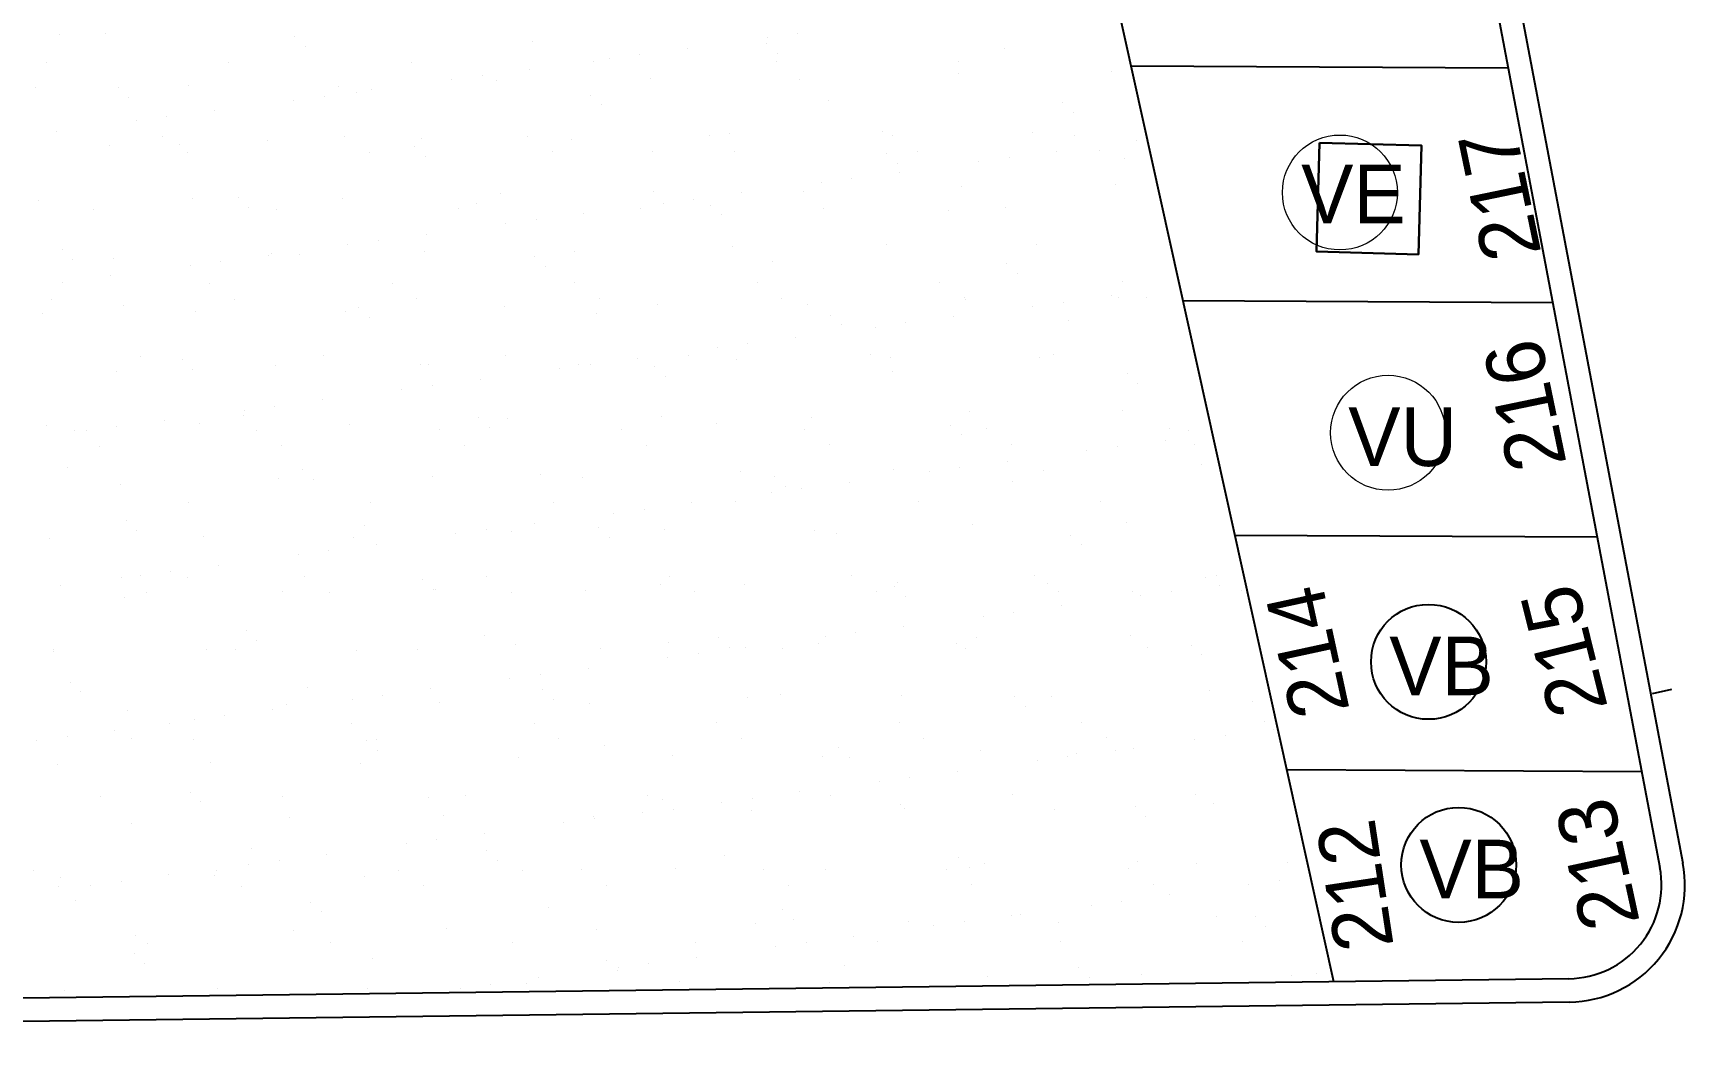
# Model space of a CAD drawing. Extents: x 472704 to 474638, y 1059265 to 1060325.
# Drawn here: x 473778.6 to 473863.1, y 1059513.1 to 1059564.8 of the extents above; entities that cross this region are included whole.
import ezdxf

# ---------------------------------------------------------------- set-up
doc = ezdxf.new("R2010")
doc.units = 0
doc.header["$LTSCALE"] = 0.4
doc.header["$MEASUREMENT"] = 0
for name, color, linetype in [('A-VIA-N', 7, 'CONTINUOUS'), ('BIFAMILIARES', 6, 'CONTINUOUS'), ('NumeroPropu', 6, 'CONTINUOUS'), ('PISOS', 8, 'CONTINUOUS'), ('PRIVADO', 3, 'CONTINUOUS'), ('TipoVivienda', 7, 'CONTINUOUS'), ('UNIFAMILIAR', 5, 'CONTINUOUS')]:
    doc.layers.add(name, color=color, linetype=linetype)
doc.layers.add('AREAS VERDAS', color=72, linetype='CONTINUOUS', lineweight=25)
doc.layers.add('CASA', color=31, linetype='CONTINUOUS', lineweight=30)
doc.styles.add('Numeros Parcelas', font='', dxfattribs={"height": 3})
doc.styles.add('TipoVivienda', font='', dxfattribs={"height": 3})
doc.styles.get('Numeros Parcelas').set_extended_font_data('AvantGarde Bk BT')
doc.styles.get('TipoVivienda').set_extended_font_data('AvantGarde Bk BT')

msp = doc.modelspace()

# ---------------------------------------------------------------- linework, layer by layer
at = {"layer": 'A-VIA-N'}
for p, q in [((473823.185, 1059732.29), (473863.031, 1059522.252)), ((473857.211, 1059515.134), (473698.744, 1059513.144))]:
    msp.add_line(p, q, dxfattribs=at)
msp.add_arc((473857.136, 1059521.134), 6, 270.71967, 10.74186, dxfattribs=at)
at = {"layer": 'AREAS VERDAS', "color": 64, "linetype": 'Continuous'}
for p, q in [((473779.936, 1059564.699), (473779.936, 1059564.699)), ((473782.29, 1059564.765), (473782.29, 1059564.765)), ((473791.941, 1059564.596), (473791.941, 1059564.596)), ((473792.494, 1059564.089), (473792.494, 1059564.089)), ((473804.122, 1059564.331), (473804.122, 1059564.331)), ((473812.071, 1059563.982), (473812.071, 1059563.982)), ((473816.126, 1059564.227), (473816.126, 1059564.227)), ((473816.146, 1059564.519), (473816.146, 1059564.519)), ((473817.707, 1059564.724), (473817.707, 1059564.724)), ((473828.308, 1059563.962), (473828.308, 1059563.962)), ((473779.242, 1059563.241), (473779.242, 1059563.241)), ((473788.584, 1059563.258), (473788.584, 1059563.258)), ((473797.927, 1059563.275), (473797.927, 1059563.275)), ((473807.269, 1059563.292), (473807.269, 1059563.292)), ((473808.07, 1059563.456), (473808.07, 1059563.456)), ((473809.632, 1059563.661), (473809.632, 1059563.661)), ((473816.612, 1059563.309), (473816.612, 1059563.309)), ((473816.679, 1059563.721), (473816.679, 1059563.721)), ((473825.954, 1059563.326), (473825.954, 1059563.326)), ((473799.995, 1059562.392), (473799.995, 1059562.392)), ((473801.557, 1059562.598), (473801.557, 1059562.598)), ((473802.302, 1059562.345), (473802.302, 1059562.345)), ((473803.996, 1059562.919), (473803.996, 1059562.919)), ((473810.155, 1059562.445), (473810.155, 1059562.445)), ((473817.829, 1059562.408), (473817.829, 1059562.408)), ((473825.932, 1059562.7), (473825.932, 1059562.7)), ((473833.784, 1059562.8), (473833.784, 1059562.8)), ((473778.672, 1059561.989), (473778.672, 1059561.989)), ((473782.922, 1059561.963), (473782.922, 1059561.963)), ((473783.475, 1059561.456), (473783.475, 1059561.456)), ((473786.525, 1059562.09), (473786.525, 1059562.09)), ((473793.481, 1059561.535), (473793.481, 1059561.535)), ((473794.199, 1059562.053), (473794.199, 1059562.053)), ((473795.104, 1059561.698), (473795.104, 1059561.698)), ((473795.92, 1059561.856), (473795.92, 1059561.856)), ((473807.108, 1059561.594), (473807.108, 1059561.594)), ((473787.845, 1059560.793), (473787.845, 1059560.793)), ((473791.92, 1059561.329), (473791.92, 1059561.329)), ((473807.661, 1059561.088), (473807.661, 1059561.088)), ((473819.289, 1059561.329), (473819.289, 1059561.329)), ((473831.294, 1059561.226), (473831.294, 1059561.226)), ((473831.847, 1059560.719), (473831.847, 1059560.719)), ((473779.77, 1059559.73), (473779.77, 1059559.73)), ((473783.845, 1059560.266), (473783.845, 1059560.266)), ((473785.406, 1059560.472), (473785.406, 1059560.472)), ((473822.064, 1059559.732), (473822.064, 1059559.732)), ((473782.479, 1059558.985), (473782.479, 1059558.985)), ((473785.188, 1059559.454), (473785.188, 1059559.454)), ((473786.085, 1059559.065), (473786.085, 1059559.065)), ((473790.582, 1059559.277), (473790.582, 1059559.277)), ((473794.53, 1059559.47), (473794.53, 1059559.47)), ((473798.09, 1059558.961), (473798.09, 1059558.961)), ((473798.434, 1059559.377), (473798.434, 1059559.377)), ((473803.873, 1059559.487), (473803.873, 1059559.487)), ((473806.109, 1059559.34), (473806.109, 1059559.34)), ((473813.215, 1059559.504), (473813.215, 1059559.504)), ((473814.211, 1059559.632), (473814.211, 1059559.632)), ((473822.558, 1059559.521), (473822.558, 1059559.521)), ((473829.738, 1059559.695), (473829.738, 1059559.695)), ((473831.9, 1059559.538), (473831.9, 1059559.538)), ((473835.062, 1059559.242), (473835.062, 1059559.242)), ((473786.453, 1059558.648), (473786.453, 1059558.648)), ((473795.795, 1059558.665), (473795.795, 1059558.665)), ((473798.643, 1059558.455), (473798.643, 1059558.455)), ((473805.138, 1059558.682), (473805.138, 1059558.682)), ((473810.271, 1059558.696), (473810.271, 1059558.696)), ((473814.48, 1059558.699), (473814.48, 1059558.699)), ((473822.275, 1059558.593), (473822.275, 1059558.593)), ((473822.828, 1059558.086), (473822.828, 1059558.086)), ((473823.823, 1059558.715), (473823.823, 1059558.715)), ((473826.987, 1059558.178), (473826.987, 1059558.178)), ((473828.549, 1059558.384), (473828.549, 1059558.384)), ((473830.988, 1059558.705), (473830.988, 1059558.705)), ((473833.165, 1059558.732), (473833.165, 1059558.732)), ((473834.457, 1059558.328), (473834.457, 1059558.328)), ((473820.473, 1059557.321), (473820.473, 1059557.321)), ((473822.912, 1059557.642), (473822.912, 1059557.642)), ((473802.491, 1059556.564), (473802.491, 1059556.564)), ((473810.344, 1059556.664), (473810.344, 1059556.664)), ((473814.837, 1059556.579), (473814.837, 1059556.579)), ((473818.018, 1059556.628), (473818.018, 1059556.628)), ((473818.912, 1059557.115), (473818.912, 1059557.115)), ((473826.121, 1059556.92), (473826.121, 1059556.92)), ((473833.973, 1059557.02), (473833.973, 1059557.02)), ((473778.861, 1059556.209), (473778.861, 1059556.209)), ((473781.665, 1059555.729), (473781.665, 1059555.729)), ((473786.714, 1059556.309), (473786.714, 1059556.309)), ((473789.071, 1059556.328), (473789.071, 1059556.328)), ((473789.624, 1059555.822), (473789.624, 1059555.822)), ((473791.007, 1059555.746), (473791.007, 1059555.746)), ((473794.388, 1059556.272), (473794.388, 1059556.272)), ((473800.35, 1059555.763), (473800.35, 1059555.763)), ((473801.253, 1059556.063), (473801.253, 1059556.063)), ((473806.762, 1059555.516), (473806.762, 1059555.516)), ((473809.692, 1059555.78), (473809.692, 1059555.78)), ((473810.836, 1059556.052), (473810.836, 1059556.052)), ((473812.398, 1059556.258), (473812.398, 1059556.258)), ((473813.257, 1059555.96), (473813.257, 1059555.96)), ((473819.035, 1059555.797), (473819.035, 1059555.797)), ((473825.438, 1059555.695), (473825.438, 1059555.695)), ((473828.377, 1059555.814), (473828.377, 1059555.814)), ((473802.761, 1059554.989), (473802.761, 1059554.989)), ((473804.323, 1059555.195), (473804.323, 1059555.195)), ((473813.81, 1059555.453), (473813.81, 1059555.453)), ((473794.686, 1059553.926), (473794.686, 1059553.926)), ((473796.247, 1059554.132), (473796.247, 1059554.132)), ((473798.686, 1059554.453), (473798.686, 1059554.453)), ((473814.4, 1059553.852), (473814.4, 1059553.852)), ((473822.253, 1059553.952), (473822.253, 1059553.952)), ((473829.927, 1059553.915), (473829.927, 1059553.915)), ((473780.053, 1059553.695), (473780.053, 1059553.695)), ((473780.606, 1059553.189), (473780.606, 1059553.189)), ((473782.668, 1059553.204), (473782.668, 1059553.204)), ((473788.172, 1059553.068), (473788.172, 1059553.068)), ((473790.611, 1059553.389), (473790.611, 1059553.389)), ((473790.771, 1059553.496), (473790.771, 1059553.496)), ((473792.234, 1059553.43), (473792.234, 1059553.43)), ((473798.623, 1059553.597), (473798.623, 1059553.597)), ((473804.239, 1059553.327), (473804.239, 1059553.327)), ((473806.298, 1059553.56), (473806.298, 1059553.56)), ((473816.42, 1059553.062), (473816.42, 1059553.062)), ((473782.536, 1059552.326), (473782.536, 1059552.326)), ((473786.61, 1059552.863), (473786.61, 1059552.863)), ((473804.792, 1059552.82), (473804.792, 1059552.82)), ((473828.424, 1059552.959), (473828.424, 1059552.959)), ((473828.977, 1059552.452), (473828.977, 1059552.452)), ((473780.097, 1059552.005), (473780.097, 1059552.005)), ((473787.611, 1059551.941), (473787.611, 1059551.941)), ((473796.953, 1059551.958), (473796.953, 1059551.958)), ((473806.296, 1059551.975), (473806.296, 1059551.975)), ((473815.638, 1059551.992), (473815.638, 1059551.992)), ((473824.981, 1059552.009), (473824.981, 1059552.009)), ((473833.754, 1059551.302), (473833.754, 1059551.302)), ((473834.323, 1059552.026), (473834.323, 1059552.026)), ((473779.05, 1059550.428), (473779.05, 1059550.428)), ((473779.534, 1059551.118), (473779.534, 1059551.118)), ((473783.216, 1059550.797), (473783.216, 1059550.797)), ((473786.903, 1059550.529), (473786.903, 1059550.529)), ((473788.876, 1059551.135), (473788.876, 1059551.135)), ((473794.577, 1059550.492), (473794.577, 1059550.492)), ((473795.22, 1059550.694), (473795.22, 1059550.694)), ((473798.218, 1059551.152), (473798.218, 1059551.152)), ((473802.68, 1059550.784), (473802.68, 1059550.784)), ((473807.402, 1059550.429), (473807.402, 1059550.429)), ((473807.561, 1059551.169), (473807.561, 1059551.169)), ((473810.533, 1059550.884), (473810.533, 1059550.884)), ((473816.903, 1059551.186), (473816.903, 1059551.186)), ((473818.207, 1059550.847), (473818.207, 1059550.847)), ((473826.246, 1059551.203), (473826.246, 1059551.203)), ((473826.31, 1059551.139), (473826.31, 1059551.139)), ((473829.753, 1059550.775), (473829.753, 1059550.775)), ((473831.315, 1059550.981), (473831.315, 1059550.981)), ((473834.162, 1059551.239), (473834.162, 1059551.239)), ((473835.588, 1059551.22), (473835.588, 1059551.22)), ((473795.773, 1059550.187), (473795.773, 1059550.187)), ((473819.406, 1059550.326), (473819.406, 1059550.326)), ((473819.959, 1059549.819), (473819.959, 1059549.819)), ((473821.678, 1059549.712), (473821.678, 1059549.712)), ((473823.239, 1059549.918), (473823.239, 1059549.918)), ((473825.678, 1059550.239), (473825.678, 1059550.239)), ((473831.587, 1059550.06), (473831.587, 1059550.06)), ((473815.164, 1059548.854), (473815.164, 1059548.854)), ((473817.603, 1059549.176), (473817.603, 1059549.176)), ((473784.088, 1059548.217), (473784.088, 1059548.217)), ((473786.202, 1059548.061), (473786.202, 1059548.061)), ((473793.43, 1059548.234), (473793.43, 1059548.234)), ((473802.773, 1059548.251), (473802.773, 1059548.251)), ((473809.528, 1059548.112), (473809.528, 1059548.112)), ((473812.115, 1059548.268), (473812.115, 1059548.268)), ((473813.602, 1059548.649), (473813.602, 1059548.649)), ((473814.589, 1059548.071), (473814.589, 1059548.071)), ((473821.458, 1059548.285), (473821.458, 1059548.285)), ((473822.442, 1059548.171), (473822.442, 1059548.171)), ((473830.116, 1059548.135), (473830.116, 1059548.135)), ((473830.8, 1059548.302), (473830.8, 1059548.302)), ((473782.857, 1059547.424), (473782.857, 1059547.424)), ((473786.755, 1059547.554), (473786.755, 1059547.554)), ((473790.96, 1059547.716), (473790.96, 1059547.716)), ((473798.383, 1059547.796), (473798.383, 1059547.796)), ((473798.812, 1059547.816), (473798.812, 1059547.816)), ((473801.452, 1059547.049), (473801.452, 1059547.049)), ((473805.527, 1059547.586), (473805.527, 1059547.586)), ((473806.487, 1059547.779), (473806.487, 1059547.779)), ((473807.089, 1059547.791), (473807.089, 1059547.791)), ((473810.388, 1059547.693), (473810.388, 1059547.693)), ((473810.94, 1059547.186), (473810.94, 1059547.186)), ((473822.569, 1059547.427), (473822.569, 1059547.427)), ((473834.573, 1059547.324), (473834.573, 1059547.324)), ((473797.452, 1059546.523), (473797.452, 1059546.523)), ((473799.013, 1059546.728), (473799.013, 1059546.728)), ((473835.126, 1059546.818), (473835.126, 1059546.818)), ((473789.376, 1059545.46), (473789.376, 1059545.46)), ((473790.938, 1059545.665), (473790.938, 1059545.665)), ((473793.377, 1059545.986), (473793.377, 1059545.986)), ((473826.499, 1059545.359), (473826.499, 1059545.359)), ((473834.351, 1059545.459), (473834.351, 1059545.459)), ((473779.239, 1059544.648), (473779.239, 1059544.648)), ((473782.863, 1059544.602), (473782.863, 1059544.602)), ((473785.302, 1059544.923), (473785.302, 1059544.923)), ((473787.092, 1059544.748), (473787.092, 1059544.748)), ((473789.365, 1059545.163), (473789.365, 1059545.163)), ((473794.766, 1059544.711), (473794.766, 1059544.711)), ((473801.369, 1059545.06), (473801.369, 1059545.06)), ((473801.922, 1059544.553), (473801.922, 1059544.553)), ((473802.869, 1059545.003), (473802.869, 1059545.003)), ((473810.722, 1059545.103), (473810.722, 1059545.103)), ((473813.55, 1059544.794), (473813.55, 1059544.794)), ((473818.396, 1059545.067), (473818.396, 1059545.067)), ((473825.555, 1059544.691), (473825.555, 1059544.691)), ((473836.746, 1059544.514), (473836.746, 1059544.514)), ((473780.691, 1059544.412), (473780.691, 1059544.412)), ((473781.301, 1059544.396), (473781.301, 1059544.396)), ((473790.034, 1059544.429), (473790.034, 1059544.429)), ((473799.376, 1059544.446), (473799.376, 1059544.446)), ((473808.719, 1059544.463), (473808.719, 1059544.463)), ((473818.061, 1059544.48), (473818.061, 1059544.48)), ((473819.326, 1059543.674), (473819.326, 1059543.674)), ((473826.108, 1059544.184), (473826.108, 1059544.184)), ((473827.403, 1059544.497), (473827.403, 1059544.497)), ((473828.669, 1059543.691), (473828.669, 1059543.691)), ((473836.52, 1059543.899), (473836.52, 1059543.899)), ((473837.736, 1059544.426), (473837.736, 1059544.426)), ((473838.011, 1059543.708), (473838.011, 1059543.708)), ((473781.956, 1059543.606), (473781.956, 1059543.606)), ((473791.299, 1059543.623), (473791.299, 1059543.623)), ((473800.641, 1059543.64), (473800.641, 1059543.64)), ((473809.984, 1059543.657), (473809.984, 1059543.657)), ((473828.444, 1059542.835), (473828.444, 1059542.835)), ((473832.519, 1059543.372), (473832.519, 1059543.372)), ((473834.081, 1059543.577), (473834.081, 1059543.577)), ((473780.346, 1059542.53), (473780.346, 1059542.53)), ((473792.351, 1059542.427), (473792.351, 1059542.427)), ((473799.001, 1059542.036), (473799.001, 1059542.036)), ((473804.532, 1059542.161), (473804.532, 1059542.161)), ((473806.676, 1059541.999), (473806.676, 1059541.999)), ((473814.778, 1059542.291), (473814.778, 1059542.291)), ((473816.536, 1059542.058), (473816.536, 1059542.058)), ((473822.631, 1059542.391), (473822.631, 1059542.391)), ((473824.444, 1059542.309), (473824.444, 1059542.309)), ((473826.005, 1059542.514), (473826.005, 1059542.514)), ((473830.305, 1059542.354), (473830.305, 1059542.354)), ((473838.408, 1059542.646), (473838.408, 1059542.646)), ((473783.046, 1059541.643), (473783.046, 1059541.643)), ((473791.149, 1059541.935), (473791.149, 1059541.935)), ((473792.904, 1059541.92), (473792.904, 1059541.92)), ((473816.368, 1059541.246), (473816.368, 1059541.246)), ((473817.089, 1059541.551), (473817.089, 1059541.551)), ((473817.93, 1059541.451), (473817.93, 1059541.451)), ((473820.369, 1059541.772), (473820.369, 1059541.772)), ((473828.718, 1059541.793), (473828.718, 1059541.793)), ((473786.511, 1059540.705), (473786.511, 1059540.705)), ((473795.853, 1059540.722), (473795.853, 1059540.722)), ((473805.196, 1059540.739), (473805.196, 1059540.739)), ((473809.855, 1059540.388), (473809.855, 1059540.388)), ((473812.294, 1059540.709), (473812.294, 1059540.709)), ((473814.538, 1059540.755), (473814.538, 1059540.755)), ((473823.88, 1059540.772), (473823.88, 1059540.772)), ((473833.223, 1059540.789), (473833.223, 1059540.789)), ((473783.332, 1059539.793), (473783.332, 1059539.793)), ((473795.514, 1059539.528), (473795.514, 1059539.528)), ((473804.218, 1059539.646), (473804.218, 1059539.646)), ((473808.293, 1059540.182), (473808.293, 1059540.182)), ((473826.688, 1059539.578), (473826.688, 1059539.578)), ((473834.54, 1059539.678), (473834.54, 1059539.678)), ((473779.428, 1059538.868), (473779.428, 1059538.868)), ((473783.885, 1059539.287), (473783.885, 1059539.287)), ((473787.281, 1059538.968), (473787.281, 1059538.968)), ((473794.955, 1059538.931), (473794.955, 1059538.931)), ((473800.218, 1059539.119), (473800.218, 1059539.119)), ((473801.779, 1059539.325), (473801.779, 1059539.325)), ((473803.058, 1059539.223), (473803.058, 1059539.223)), ((473807.518, 1059539.425), (473807.518, 1059539.425)), ((473808.071, 1059538.918), (473808.071, 1059538.918)), ((473810.911, 1059539.323), (473810.911, 1059539.323)), ((473818.585, 1059539.286), (473818.585, 1059539.286)), ((473819.699, 1059539.16), (473819.699, 1059539.16)), ((473831.704, 1059539.057), (473831.704, 1059539.057)), ((473792.142, 1059538.056), (473792.142, 1059538.056)), ((473793.704, 1059538.262), (473793.704, 1059538.262)), ((473796.143, 1059538.583), (473796.143, 1059538.583)), ((473832.257, 1059538.55), (473832.257, 1059538.55)), ((473783.114, 1059536.9), (473783.114, 1059536.9)), ((473784.067, 1059536.993), (473784.067, 1059536.993)), ((473785.629, 1059537.199), (473785.629, 1059537.199)), ((473788.068, 1059537.52), (473788.068, 1059537.52)), ((473792.457, 1059536.917), (473792.457, 1059536.917)), ((473801.799, 1059536.934), (473801.799, 1059536.934)), ((473811.141, 1059536.951), (473811.141, 1059536.951)), ((473820.484, 1059536.968), (473820.484, 1059536.968)), ((473829.826, 1059536.985), (473829.826, 1059536.985)), ((473839.169, 1059537.001), (473839.169, 1059537.001)), ((473779.992, 1059536.457), (473779.992, 1059536.457)), ((473784.379, 1059536.094), (473784.379, 1059536.094)), ((473786.495, 1059536.895), (473786.495, 1059536.895)), ((473791.338, 1059536.155), (473791.338, 1059536.155)), ((473793.722, 1059536.111), (473793.722, 1059536.111)), ((473798.5, 1059536.792), (473798.5, 1059536.792)), ((473799.053, 1059536.285), (473799.053, 1059536.285)), ((473799.19, 1059536.255), (473799.19, 1059536.255)), ((473803.064, 1059536.128), (473803.064, 1059536.128)), ((473806.865, 1059536.218), (473806.865, 1059536.218)), ((473810.681, 1059536.527), (473810.681, 1059536.527)), ((473812.407, 1059536.145), (473812.407, 1059536.145)), ((473814.967, 1059536.51), (473814.967, 1059536.51)), ((473821.749, 1059536.162), (473821.749, 1059536.162)), ((473822.685, 1059536.424), (473822.685, 1059536.424)), ((473822.82, 1059536.61), (473822.82, 1059536.61)), ((473830.494, 1059536.574), (473830.494, 1059536.574)), ((473831.091, 1059536.179), (473831.091, 1059536.179)), ((473834.867, 1059536.158), (473834.867, 1059536.158)), ((473836.847, 1059536.174), (473836.847, 1059536.174)), ((473838.597, 1059536.866), (473838.597, 1059536.866)), ((473839.286, 1059536.495), (473839.286, 1059536.495)), ((473840.434, 1059536.196), (473840.434, 1059536.196)), ((473783.235, 1059535.863), (473783.235, 1059535.863)), ((473823.238, 1059535.917), (473823.238, 1059535.917)), ((473831.21, 1059535.432), (473831.21, 1059535.432)), ((473835.285, 1059535.969), (473835.285, 1059535.969)), ((473823.135, 1059534.369), (473823.135, 1059534.369)), ((473827.21, 1059534.905), (473827.21, 1059534.905)), ((473828.771, 1059535.111), (473828.771, 1059535.111)), ((473789.481, 1059534.159), (473789.481, 1059534.159)), ((473790.034, 1059533.652), (473790.034, 1059533.652)), ((473801.663, 1059533.894), (473801.663, 1059533.894)), ((473811.1, 1059533.543), (473811.1, 1059533.543)), ((473813.667, 1059533.791), (473813.667, 1059533.791)), ((473819.134, 1059533.842), (473819.134, 1059533.842)), ((473820.696, 1059534.048), (473820.696, 1059534.048)), ((473825.848, 1059533.525), (473825.848, 1059533.525)), ((473826.877, 1059533.798), (473826.877, 1059533.798)), ((473834.729, 1059533.898), (473834.729, 1059533.898)), ((473779.591, 1059533.175), (473779.591, 1059533.175)), ((473779.617, 1059533.087), (473779.617, 1059533.087)), ((473787.47, 1059533.187), (473787.47, 1059533.187)), ((473788.934, 1059533.192), (473788.934, 1059533.192)), ((473795.144, 1059533.15), (473795.144, 1059533.15)), ((473798.276, 1059533.209), (473798.276, 1059533.209)), ((473803.247, 1059533.442), (473803.247, 1059533.442)), ((473807.618, 1059533.226), (473807.618, 1059533.226)), ((473811.059, 1059532.779), (473811.059, 1059532.779)), ((473812.621, 1059532.985), (473812.621, 1059532.985)), ((473814.22, 1059533.284), (473814.22, 1059533.284)), ((473815.06, 1059533.306), (473815.06, 1059533.306)), ((473816.961, 1059533.243), (473816.961, 1059533.243)), ((473818.774, 1059533.506), (473818.774, 1059533.506)), ((473826.303, 1059533.26), (473826.303, 1059533.26)), ((473835.646, 1059533.277), (473835.646, 1059533.277)), ((473837.853, 1059533.422), (473837.853, 1059533.422)), ((473838.406, 1059532.916), (473838.406, 1059532.916)), ((473804.545, 1059531.922), (473804.545, 1059531.922)), ((473806.984, 1059532.243), (473806.984, 1059532.243)), ((473780.463, 1059531.526), (473780.463, 1059531.526)), ((473781.016, 1059531.019), (473781.016, 1059531.019)), ((473792.644, 1059531.261), (473792.644, 1059531.261)), ((473798.909, 1059531.18), (473798.909, 1059531.18)), ((473802.984, 1059531.716), (473802.984, 1059531.716)), ((473804.649, 1059531.158), (473804.649, 1059531.158)), ((473838.786, 1059531.085), (473838.786, 1059531.085)), ((473791.527, 1059530.374), (473791.527, 1059530.374)), ((473794.908, 1059530.653), (473794.908, 1059530.653)), ((473796.47, 1059530.858), (473796.47, 1059530.858)), ((473799.379, 1059530.475), (473799.379, 1059530.475)), ((473805.201, 1059530.651), (473805.201, 1059530.651)), ((473807.054, 1059530.438), (473807.054, 1059530.438)), ((473815.156, 1059530.73), (473815.156, 1059530.73)), ((473816.83, 1059530.892), (473816.83, 1059530.892)), ((473823.009, 1059530.83), (473823.009, 1059530.83)), ((473828.834, 1059530.789), (473828.834, 1059530.789)), ((473829.387, 1059530.283), (473829.387, 1059530.283)), ((473830.683, 1059530.793), (473830.683, 1059530.793)), ((473841.015, 1059530.524), (473841.015, 1059530.524)), ((473783.424, 1059530.083), (473783.424, 1059530.083)), ((473785.537, 1059529.387), (473785.537, 1059529.387)), ((473786.833, 1059529.59), (473786.833, 1059529.59)), ((473788.395, 1059529.795), (473788.395, 1059529.795)), ((473790.834, 1059530.116), (473790.834, 1059530.116)), ((473794.88, 1059529.404), (473794.88, 1059529.404)), ((473804.222, 1059529.421), (473804.222, 1059529.421)), ((473813.564, 1059529.438), (473813.564, 1059529.438)), ((473822.907, 1059529.455), (473822.907, 1059529.455)), ((473832.249, 1059529.472), (473832.249, 1059529.472)), ((473841.592, 1059529.489), (473841.592, 1059529.489)), ((473778.758, 1059528.527), (473778.758, 1059528.527)), ((473780.319, 1059528.732), (473780.319, 1059528.732)), ((473782.758, 1059529.053), (473782.758, 1059529.053)), ((473783.626, 1059528.628), (473783.626, 1059528.628)), ((473786.802, 1059528.581), (473786.802, 1059528.581)), ((473795.63, 1059528.525), (473795.63, 1059528.525)), ((473796.145, 1059528.598), (473796.145, 1059528.598)), ((473805.487, 1059528.615), (473805.487, 1059528.615)), ((473814.829, 1059528.632), (473814.829, 1059528.632)), ((473824.172, 1059528.649), (473824.172, 1059528.649)), ((473833.514, 1059528.666), (473833.514, 1059528.666)), ((473838.051, 1059528.565), (473838.051, 1059528.565)), ((473839.613, 1059528.771), (473839.613, 1059528.771)), ((473842.052, 1059529.092), (473842.052, 1059529.092)), ((473796.183, 1059528.018), (473796.183, 1059528.018)), ((473803.436, 1059527.662), (473803.436, 1059527.662)), ((473807.811, 1059528.259), (473807.811, 1059528.259)), ((473811.289, 1059527.762), (473811.289, 1059527.762)), ((473818.963, 1059527.725), (473818.963, 1059527.725)), ((473819.816, 1059528.156), (473819.816, 1059528.156)), ((473820.369, 1059527.65), (473820.369, 1059527.65)), ((473827.066, 1059528.017), (473827.066, 1059528.017)), ((473831.537, 1059527.708), (473831.537, 1059527.708)), ((473831.997, 1059527.891), (473831.997, 1059527.891)), ((473833.976, 1059528.029), (473833.976, 1059528.029)), ((473834.918, 1059528.117), (473834.918, 1059528.117)), ((473779.806, 1059527.307), (473779.806, 1059527.307)), ((473787.659, 1059527.407), (473787.659, 1059527.407)), ((473795.333, 1059527.37), (473795.333, 1059527.37)), ((473825.901, 1059526.966), (473825.901, 1059526.966)), ((473829.976, 1059527.502), (473829.976, 1059527.502)), ((473821.9, 1059526.439), (473821.9, 1059526.439)), ((473823.462, 1059526.645), (473823.462, 1059526.645)), ((473782.014, 1059525.663), (473782.014, 1059525.663)), ((473786.612, 1059525.892), (473786.612, 1059525.892)), ((473787.165, 1059525.385), (473787.165, 1059525.385)), ((473791.356, 1059525.68), (473791.356, 1059525.68)), ((473798.793, 1059525.626), (473798.793, 1059525.626)), ((473800.699, 1059525.697), (473800.699, 1059525.697)), ((473810.041, 1059525.714), (473810.041, 1059525.714)), ((473810.797, 1059525.523), (473810.797, 1059525.523)), ((473813.825, 1059525.376), (473813.825, 1059525.376)), ((473815.387, 1059525.581), (473815.387, 1059525.581)), ((473817.826, 1059525.903), (473817.826, 1059525.903)), ((473819.384, 1059525.731), (473819.384, 1059525.731)), ((473822.979, 1059525.258), (473822.979, 1059525.258)), ((473828.726, 1059525.748), (473828.726, 1059525.748)), ((473834.983, 1059525.155), (473834.983, 1059525.155)), ((473838.069, 1059525.765), (473838.069, 1059525.765)), ((473838.975, 1059525.305), (473838.975, 1059525.305)), ((473783.613, 1059524.302), (473783.613, 1059524.302)), ((473791.715, 1059524.594), (473791.715, 1059524.594)), ((473799.568, 1059524.694), (473799.568, 1059524.694)), ((473805.75, 1059524.313), (473805.75, 1059524.313)), ((473807.243, 1059524.657), (473807.243, 1059524.657)), ((473807.311, 1059524.518), (473807.311, 1059524.518)), ((473809.75, 1059524.839), (473809.75, 1059524.839)), ((473811.35, 1059525.017), (473811.35, 1059525.017)), ((473815.345, 1059524.949), (473815.345, 1059524.949)), ((473823.198, 1059525.049), (473823.198, 1059525.049)), ((473830.872, 1059525.013), (473830.872, 1059525.013)), ((473835.536, 1059524.648), (473835.536, 1059524.648)), ((473799.236, 1059523.455), (473799.236, 1059523.455)), ((473801.675, 1059523.776), (473801.675, 1059523.776)), ((473789.775, 1059522.993), (473789.775, 1059522.993)), ((473793.6, 1059522.713), (473793.6, 1059522.713)), ((473797.674, 1059523.25), (473797.674, 1059523.25)), ((473801.779, 1059522.89), (473801.779, 1059522.89)), ((473813.96, 1059522.625), (473813.96, 1059522.625)), ((473825.965, 1059522.522), (473825.965, 1059522.522)), ((473778.618, 1059521.858), (473778.618, 1059521.858)), ((473787.96, 1059521.875), (473787.96, 1059521.875)), ((473789.599, 1059522.186), (473789.599, 1059522.186)), ((473791.161, 1059522.392), (473791.161, 1059522.392)), ((473797.302, 1059521.892), (473797.302, 1059521.892)), ((473802.332, 1059522.384), (473802.332, 1059522.384)), ((473803.625, 1059521.881), (473803.625, 1059521.881)), ((473806.645, 1059521.909), (473806.645, 1059521.909)), ((473811.478, 1059521.982), (473811.478, 1059521.982)), ((473815.987, 1059521.926), (473815.987, 1059521.926)), ((473819.152, 1059521.945), (473819.152, 1059521.945)), ((473825.33, 1059521.943), (473825.33, 1059521.943)), ((473826.518, 1059522.015), (473826.518, 1059522.015)), ((473827.255, 1059522.237), (473827.255, 1059522.237)), ((473834.672, 1059521.96), (473834.672, 1059521.96)), ((473835.107, 1059522.337), (473835.107, 1059522.337)), ((473838.146, 1059522.257), (473838.146, 1059522.257)), ((473842.782, 1059522.3), (473842.782, 1059522.3)), ((473779.883, 1059521.052), (473779.883, 1059521.052)), ((473779.995, 1059521.526), (473779.995, 1059521.526)), ((473781.524, 1059521.123), (473781.524, 1059521.123)), ((473783.085, 1059521.329), (473783.085, 1059521.329)), ((473785.524, 1059521.65), (473785.524, 1059521.65)), ((473787.848, 1059521.626), (473787.848, 1059521.626)), ((473789.225, 1059521.069), (473789.225, 1059521.069)), ((473795.522, 1059521.589), (473795.522, 1059521.589)), ((473798.567, 1059521.086), (473798.567, 1059521.086)), ((473807.91, 1059521.103), (473807.91, 1059521.103)), ((473817.252, 1059521.12), (473817.252, 1059521.12)), ((473826.595, 1059521.137), (473826.595, 1059521.137)), ((473835.937, 1059521.154), (473835.937, 1059521.154)), ((473840.817, 1059521.162), (473840.817, 1059521.162)), ((473842.379, 1059521.368), (473842.379, 1059521.368)), ((473780.756, 1059520.36), (473780.756, 1059520.36)), ((473792.761, 1059520.257), (473792.761, 1059520.257)), ((473804.942, 1059519.992), (473804.942, 1059519.992)), ((473832.742, 1059520.099), (473832.742, 1059520.099)), ((473834.303, 1059520.304), (473834.303, 1059520.304)), ((473836.742, 1059520.626), (473836.742, 1059520.626)), ((473793.314, 1059519.751), (473793.314, 1059519.751)), ((473815.534, 1059519.169), (473815.534, 1059519.169)), ((473816.946, 1059519.889), (473816.946, 1059519.889)), ((473817.499, 1059519.382), (473817.499, 1059519.382)), ((473823.387, 1059519.269), (473823.387, 1059519.269)), ((473826.228, 1059519.241), (473826.228, 1059519.241)), ((473828.667, 1059519.562), (473828.667, 1059519.562)), ((473829.128, 1059519.624), (473829.128, 1059519.624)), ((473831.061, 1059519.232), (473831.061, 1059519.232)), ((473839.164, 1059519.524), (473839.164, 1059519.524)), ((473841.132, 1059519.52), (473841.132, 1059519.52)), ((473783.802, 1059518.522), (473783.802, 1059518.522)), ((473791.904, 1059518.814), (473791.904, 1059518.814)), ((473799.757, 1059518.914), (473799.757, 1059518.914)), ((473807.432, 1059518.877), (473807.432, 1059518.877)), ((473820.592, 1059518.499), (473820.592, 1059518.499)), ((473824.666, 1059519.036), (473824.666, 1059519.036)), ((473841.685, 1059519.014), (473841.685, 1059519.014)), ((473783.742, 1059517.624), (473783.742, 1059517.624)), ((473784.437, 1059518.151), (473784.437, 1059518.151)), ((473793.779, 1059518.168), (473793.779, 1059518.168)), ((473803.122, 1059518.185), (473803.122, 1059518.185)), ((473812.464, 1059518.202), (473812.464, 1059518.202)), ((473816.591, 1059517.973), (473816.591, 1059517.973)), ((473818.153, 1059518.178), (473818.153, 1059518.178)), ((473821.807, 1059518.219), (473821.807, 1059518.219)), ((473831.149, 1059518.236), (473831.149, 1059518.236)), ((473840.491, 1059518.253), (473840.491, 1059518.253)), ((473784.295, 1059517.117), (473784.295, 1059517.117)), ((473795.924, 1059517.359), (473795.924, 1059517.359)), ((473807.928, 1059517.256), (473807.928, 1059517.256)), ((473808.481, 1059516.749), (473808.481, 1059516.749)), ((473808.516, 1059516.909), (473808.516, 1059516.909)), ((473810.077, 1059517.115), (473810.077, 1059517.115)), ((473812.516, 1059517.436), (473812.516, 1059517.436)), ((473820.109, 1059516.991), (473820.109, 1059516.991)), ((473832.114, 1059516.887), (473832.114, 1059516.887)), ((473844.295, 1059516.622), (473844.295, 1059516.622)), ((473788.037, 1059515.846), (473788.037, 1059515.846)), ((473795.711, 1059515.809), (473795.711, 1059515.809)), ((473800.44, 1059515.846), (473800.44, 1059515.846)), ((473802.002, 1059516.052), (473802.002, 1059516.052)), ((473803.814, 1059516.101), (473803.814, 1059516.101)), ((473804.441, 1059516.373), (473804.441, 1059516.373)), ((473811.667, 1059516.201), (473811.667, 1059516.201)), ((473819.341, 1059516.164), (473819.341, 1059516.164)), ((473827.444, 1059516.456), (473827.444, 1059516.456)), ((473832.667, 1059516.381), (473832.667, 1059516.381)), ((473835.296, 1059516.556), (473835.296, 1059516.556)), ((473842.971, 1059516.52), (473842.971, 1059516.52)), ((473780.184, 1059515.746), (473780.184, 1059515.746))]:
    msp.add_line(p, q, dxfattribs=at)
at = {"layer": 'BIFAMILIARES', "linetype": 'Continuous'}
for centre in [(473850.009, 1059532.562), (473851.553, 1059522.16)]:
    msp.add_circle(centre, 2.943, dxfattribs=at)
at = {"layer": 'CASA'}
msp.add_lwpolyline([(473844.43, 1059559.15), (473849.65, 1059559.004), (473849.494, 1059553.431), (473844.274, 1059553.577)], close=True, dxfattribs=at)
at = {"layer": 'PISOS', "linetype": 'Continuous'}
msp.add_line((473861.481, 1059530.945), (473862.458, 1059531.161), dxfattribs=at)
at = {"layer": 'PRIVADO'}
for p, q in [((473822.006, 1059732.066), (473861.852, 1059522.028)), ((473803.224, 1059705.705), (473845.149, 1059516.183)), ((473854.085, 1059562.97), (473834.777, 1059563.069)), ((473856.364, 1059550.958), (473837.435, 1059551.056)), ((473858.642, 1059538.947), (473840.092, 1059539.042)), ((473860.921, 1059526.935), (473842.75, 1059527.028)), ((473857.196, 1059516.334), (473698.728, 1059514.344))]:
    msp.add_line(p, q, dxfattribs=at)
msp.add_arc((473857.136, 1059521.134), 4.8, 270.71967, 10.74186, dxfattribs=at)
at = {"layer": 'TipoVivienda', "linetype": 'Continuous', "lineweight": 20}
msp.add_circle((473845.471, 1059556.602), 2.943, dxfattribs=at)
at = {"layer": 'UNIFAMILIAR', "linetype": 'Continuous', "lineweight": 20}
msp.add_circle((473847.935, 1059544.295), 2.943, dxfattribs=at)

# ---------------------------------------------------------------- texts
at = {"layer": 'NumeroPropu', "linetype": 'Continuous', "lineweight": 20, "style": 'Numeros Parcelas'}
for s, rotation, p in [('217', 101.7018, (473855.789, 1059553.492)), ('216', 101.7018, (473857.084, 1059542.717)), ('214', 102.21776, (473845.977, 1059530.097)), ('215', 103.98954, (473859.198, 1059530.223)), ('213', 102.21776, (473860.83, 1059519.228)), ('212', 98.59952, (473848.228, 1059518.016))]:
    msp.add_text(s, height=3, rotation=rotation, dxfattribs=at).set_placement(p)
at = {"layer": 'TipoVivienda', "linetype": 'Continuous', "lineweight": 20, "style": 'TipoVivienda'}
for s, p in [('VE', (473843.488, 1059555.029)), ('VU', (473845.898, 1059542.59)), ('VB', (473847.999, 1059530.854)), ('VB', (473849.543, 1059520.452))]:
    msp.add_text(s, height=3, dxfattribs=at).set_placement(p)

doc.saveas('drawing.dxf')
